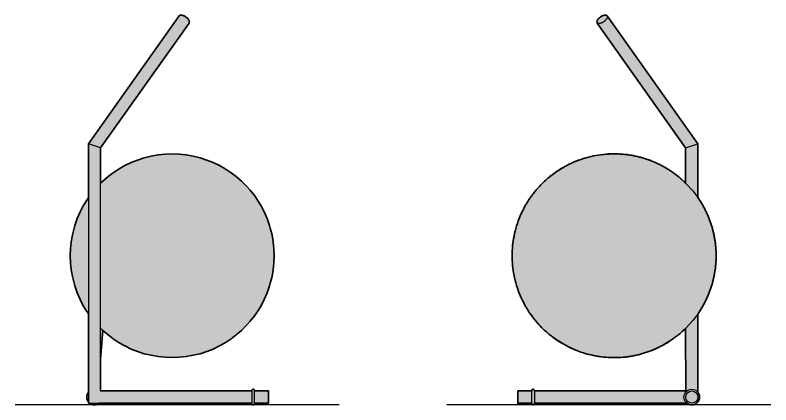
# Model space of a CAD drawing. Header units: millimetres. Extents: x -8 to 733, y 26 to 784.
# Drawn here: x -8 to 733, y 402 to 784 of the extents above; entities that cross this region are included whole.
import ezdxf

# ---------------------------------------------------------------- set-up
doc = ezdxf.new("R2010")
doc.units = ezdxf.units.MM
doc.layers.add('Blocks', color=7, linetype='Continuous')
doc.layers.add('Blocks$Fill', color=7, linetype='Continuous', true_color=0xffffff)
for name, color, linetype, lineweight, true_color in [('Blocks$Inner', 7, 'Continuous', 25, 0x007f00), ('Blocks$Outline', 7, 'Continuous', 35, 0xff3f3f), ('Groud', 7, 'Continuous', 25, 0x243775)]:
    doc.layers.add(name, color=color, linetype=linetype, lineweight=lineweight, true_color=true_color)

# ---------------------------------------------------------------- blocks, each defined once
blk = doc.blocks.new('IC T1 Low Table Lamp Front')
at = {"layer": 'Blocks$Fill'}
blk.add_hatch(color=256, dxfattribs=at).paths.add_polyline_path([(156.81, 382.09), (156.65, 382.2), (156.63, 382.22), (156.6, 382.22), (156.56, 382.25), (156.28, 382.38), (156.02, 382.45), (156, 382.46), (155.99, 382.46), (155.96, 382.47), (155.61, 382.52), (155.23, 382.54), (154.83, 382.52), (154.4, 382.47), (154.36, 382.46), (154.34, 382.46), (154.31, 382.45), (153.95, 382.38), (153.49, 382.25), (153.41, 382.22), (153.38, 382.22), (153.32, 382.2), (153.02, 382.09), (152.55, 381.9), (152.41, 381.84), (152.37, 381.82), (152.31, 381.79), (152.07, 381.68), (151.59, 381.43), (151.41, 381.33), (151.35, 381.3), (151.3, 381.26), (151.12, 381.16), (150.65, 380.85), (150.43, 380.69), (150.37, 380.65), (150.33, 380.62), (150.2, 380.53), (149.77, 380.19), (149.51, 379.96), (149.46, 379.92), (149.43, 379.89), (149.36, 379.83), (148.97, 379.46), (148.68, 379.15), (148.65, 379.12), (148.64, 379.11), (148.61, 379.08), (148.28, 378.69), (147.99, 378.3), (147.73, 377.91), (147.51, 377.52), (147.49, 377.48), (147.48, 377.47), (147.47, 377.44), (147.33, 377.14), (147.19, 376.76), (147.17, 376.7), (147.16, 376.67), (147.16, 376.63), (147.09, 376.41), (147.04, 376.06), (147.04, 375.97), (147.04, 375.94), (147.04, 375.9), (147.04, 375.74), (147.07, 375.44), (147.1, 375.33), (147.11, 375.3), (147.12, 375.27), (147.15, 375.16), (147.28, 374.91), (147.36, 374.8), (147.38, 374.77), (234, 252.31), (233.99, 217.68), (232.14, 219.46), (230.25, 221.18), (228.31, 222.86), (226.34, 224.48), (224.32, 226.05), (222.27, 227.56), (220.19, 229.02), (218.08, 230.42), (215.93, 231.77), (213.76, 233.05), (211.57, 234.28), (209.35, 235.45), (207.11, 236.56), (204.86, 237.6), (202.59, 238.59), (200.31, 239.51), (198.02, 240.38), (195.72, 241.18), (193.41, 241.93), (191.11, 242.61), (188.8, 243.23), (186.49, 243.8), (184.18, 244.3), (181.88, 244.75), (179.59, 245.15), (177.3, 245.48), (175.03, 245.76), (172.77, 245.99), (170.52, 246.17), (168.28, 246.29), (166.07, 246.36), (163.87, 246.39), (161.65, 246.36), (159.41, 246.29), (157.16, 246.16), (154.89, 245.98), (152.6, 245.75), (150.3, 245.46), (147.99, 245.12), (145.67, 244.72), (143.35, 244.26), (141.02, 243.74), (138.69, 243.17), (136.35, 242.53), (134.02, 241.83), (131.7, 241.07), (129.37, 240.25), (127.06, 239.37), (124.76, 238.42), (122.47, 237.42), (120.2, 236.35), (117.94, 235.22), (115.71, 234.03), (113.49, 232.77), (111.31, 231.46), (109.15, 230.09), (107.02, 228.66), (104.93, 227.17), (102.86, 225.62), (100.84, 224.02), (98.86, 222.37), (96.91, 220.66), (95.01, 218.91), (93.16, 217.1), (91.35, 215.25), (89.6, 213.35), (87.89, 211.4), (86.24, 209.42), (84.64, 207.4), (83.09, 205.33), (81.6, 203.24), (80.17, 201.11), (78.8, 198.95), (77.49, 196.77), (76.23, 194.55), (75.04, 192.32), (73.91, 190.06), (72.84, 187.79), (71.84, 185.5), (70.89, 183.2), (70.01, 180.89), (69.19, 178.56), (68.43, 176.24), (67.73, 173.9), (67.09, 171.57), (66.52, 169.24), (66, 166.91), (65.54, 164.59), (65.14, 162.27), (64.8, 159.96), (64.51, 157.66), (64.28, 155.37), (64.1, 153.1), (63.97, 150.85), (63.9, 148.61), (63.87, 146.39), (63.9, 144.17), (63.97, 141.93), (64.1, 139.68), (64.28, 137.4), (64.51, 135.12), (64.8, 132.82), (65.14, 130.51), (65.54, 128.19), (66, 125.87), (66.52, 123.54), (67.09, 121.21), (67.73, 118.87), (68.43, 116.54), (69.19, 114.21), (70.01, 111.89), (70.89, 109.58), (71.84, 107.28), (72.84, 104.99), (73.91, 102.71), (75.04, 100.46), (76.23, 98.22), (77.49, 96.01), (78.8, 93.83), (80.17, 91.67), (81.6, 89.54), (83.09, 87.44), (84.64, 85.38), (86.24, 83.36), (87.89, 81.37), (89.6, 79.43), (91.35, 77.53), (93.16, 75.68), (95.01, 73.87), (96.91, 72.11), (98.86, 70.41), (100.84, 68.75), (102.86, 67.15), (104.93, 65.61), (107.02, 64.12), (109.15, 62.69), (111.31, 61.32), (113.49, 60), (115.71, 58.75), (117.94, 57.56), (120.2, 56.43), (122.47, 55.36), (124.76, 54.35), (127.06, 53.41), (129.37, 52.53), (131.7, 51.71), (134.02, 50.95), (136.35, 50.25), (138.69, 49.61), (141.02, 49.03), (143.35, 48.52), (145.67, 48.06), (147.99, 47.66), (150.3, 47.31), (152.6, 47.03), (154.89, 46.79), (157.16, 46.61), (159.41, 46.49), (161.65, 46.41), (163.87, 46.39), (166.07, 46.41), (168.28, 46.49), (170.52, 46.61), (172.77, 46.79), (175.03, 47.01), (177.3, 47.3), (179.59, 47.63), (181.88, 48.02), (184.19, 48.47), (186.49, 48.98), (188.8, 49.55), (191.11, 50.17), (193.42, 50.85), (195.72, 51.6), (198.02, 52.4), (200.32, 53.27), (202.6, 54.19), (204.87, 55.18), (207.12, 56.23), (209.36, 57.33), (211.57, 58.5), (213.77, 59.73), (215.94, 61.01), (218.08, 62.36), (220.2, 63.76), (222.28, 65.22), (224.33, 66.74), (226.35, 68.31), (228.32, 69.93), (230.26, 71.6), (232.15, 73.33), (234, 75.1), (234.02, 13.66), (234.01, 13.67), (233.98, 13.7), (202.48, 13.7), (85.71, 13.7), (85.68, 13.56), (85.68, 13.55), (85.68, 13.68), (85.68, 14.2), (85.66, 14.43), (85.59, 14.66), (85.48, 14.87), (85.33, 15.05), (85.15, 15.2), (84.94, 15.31), (84.71, 15.38), (84.48, 15.4), (84.25, 15.38), (84.02, 15.31), (83.81, 15.2), (83.63, 15.05), (83.48, 14.87), (83.37, 14.66), (83.3, 14.43), (83.28, 14.2), (83.28, 14.19), (83.28, 13.55), (83.27, 13.57), (83.25, 13.7), (69.48, 13.7), (69.48, 13.67), (69.48, 1.7), (83.25, 1.7), (83.28, 1.83), (83.28, 1.8), (83.28, 1.67), (83.28, 1.2), (83.3, 0.97), (83.37, 0.74), (83.48, 0.53), (83.63, 0.35), (83.81, 0.2), (84.02, 0.09), (84.25, 0.02), (84.48, 0), (84.71, 0.02), (84.94, 0.09), (85.15, 0.2), (85.33, 0.35), (85.48, 0.53), (85.59, 0.74), (85.66, 0.97), (85.68, 1.2), (85.68, 1.2), (85.68, 1.85), (85.69, 1.83), (85.71, 1.7), (202.48, 1.7), (235.16, 1.7), (235.34, 1.56), (235.64, 1.34), (235.96, 1.13), (236.29, 0.94), (236.62, 0.77), (236.97, 0.61), (237.32, 0.47), (237.68, 0.35), (238.04, 0.25), (238.41, 0.16), (238.78, 0.09), (239.16, 0.04), (239.53, 0.01), (239.91, 0), (240.29, 0.01), (240.66, 0.03), (241.04, 0.07), (241.41, 0.13), (241.78, 0.21), (242.15, 0.31), (242.51, 0.43), (242.86, 0.56), (243.21, 0.71), (243.55, 0.88), (243.88, 1.06), (244.2, 1.26), (244.51, 1.47), (244.81, 1.7), (245.1, 1.95), (245.37, 2.21), (245.64, 2.48), (245.89, 2.76), (246.12, 3.06), (246.34, 3.36), (246.55, 3.68), (246.74, 4.01), (246.91, 4.34), (247.07, 4.69), (247.21, 5.04), (247.33, 5.4), (247.43, 5.76), (247.52, 6.13), (247.59, 6.5), (247.64, 6.88), (247.67, 7.25), (247.68, 7.63), (247.67, 8.01), (247.65, 8.38), (247.61, 8.76), (247.55, 9.13), (247.47, 9.5), (247.37, 9.87), (247.25, 10.23), (247.12, 10.58), (246.97, 10.93), (246.8, 11.27), (246.62, 11.6), (246.42, 11.92), (246.21, 12.23), (245.98, 12.53), (245.97, 89.3), (247.11, 90.96), (248.2, 92.65), (249.26, 94.35), (250.29, 96.07), (251.27, 97.8), (252.22, 99.55), (253.14, 101.31), (254.01, 103.09), (254.85, 104.87), (255.64, 106.67), (256.4, 108.47), (257.12, 110.28), (257.81, 112.1), (258.45, 113.92), (259.06, 115.75), (259.63, 117.57), (260.16, 119.41), (260.66, 121.24), (261.11, 123.07), (261.53, 124.9), (261.92, 126.72), (262.27, 128.55), (262.58, 130.36), (262.86, 132.18), (263.1, 133.98), (263.31, 135.78), (263.48, 137.58), (263.62, 139.36), (263.73, 141.13), (263.81, 142.9), (263.86, 144.65), (263.87, 146.39), (263.86, 148.13), (263.81, 149.88), (263.73, 151.65), (263.62, 153.42), (263.48, 155.2), (263.31, 157), (263.1, 158.8), (262.86, 160.6), (262.58, 162.42), (262.27, 164.24), (261.92, 166.06), (261.53, 167.89), (261.11, 169.72), (260.65, 171.55), (260.16, 173.38), (259.63, 175.21), (259.06, 177.04), (258.45, 178.87), (257.8, 180.69), (257.12, 182.51), (256.4, 184.32), (255.64, 186.12), (254.84, 187.91), (254, 189.7), (253.13, 191.47), (252.22, 193.24), (251.27, 194.99), (250.28, 196.72), (249.26, 198.44), (248.2, 200.14), (247.1, 201.83), (245.96, 203.49), (245.96, 256.09), (157.08, 381.82), (157.06, 381.84), (157.01, 381.9)], flags=0)
at = {"layer": 'Blocks$Inner'}
for p, q in [((234, 252.31), (245.96, 256.09)), ((83.28, 1.85), (83.28, 13.55)), ((85.68, 13.55), (85.68, 1.85)), ((234.02, 13.66), (235.11, 13.66))]:
    blk.add_line(p, q, dxfattribs=at)
for points in [[(157.01, 381.9), (157.13, 381.65), (157.17, 381.47), (157.19, 381.44), (157.19, 381.41), (157.2, 381.36), (157.23, 381.05), (157.21, 380.79), (157.21, 380.76), (157.21, 380.72), (157.15, 380.38), (157.05, 380.01), (156.9, 379.63), (156.71, 379.25), (156.69, 379.2), (156.67, 379.17), (156.49, 378.85), (156.22, 378.46), (156.17, 378.39), (156.15, 378.36), (156.11, 378.31), (155.92, 378.06), (155.59, 377.67), (155.49, 377.56), (155.46, 377.53), (155.41, 377.48), (155.22, 377.29), (154.83, 376.91), (154.68, 376.78), (154.63, 376.73), (154.58, 376.69), (154.42, 376.55), (153.99, 376.21), (153.76, 376.05), (153.71, 376.01), (153.66, 375.98), (153.54, 375.89), (153.07, 375.59), (152.78, 375.41), (152.72, 375.38), (152.69, 375.36), (152.6, 375.31), (152.13, 375.06), (151.75, 374.89), (151.71, 374.87), (151.69, 374.86), (151.65, 374.84), (151.18, 374.66), (150.71, 374.5), (150.26, 374.38), (149.82, 374.3), (149.78, 374.29), (149.74, 374.29), (149.4, 374.25), (149.01, 374.24), (148.94, 374.24), (148.91, 374.24), (148.87, 374.24), (148.64, 374.26), (148.3, 374.32), (148.21, 374.35), (148.18, 374.35), (148.14, 374.37), (147.99, 374.42), (147.71, 374.55), (147.62, 374.61), (147.59, 374.63), (147.57, 374.65), (147.48, 374.71), (147.28, 374.91), (147.15, 375.16), (147.12, 375.27), (147.11, 375.3), (147.1, 375.33), (147.07, 375.44), (147.04, 375.74), (147.04, 375.9), (147.04, 375.94), (147.04, 375.97), (147.04, 376.06), (147.09, 376.41), (147.16, 376.63), (147.16, 376.67), (147.17, 376.7), (147.19, 376.76), (147.33, 377.14), (147.47, 377.44), (147.49, 377.48), (147.51, 377.52), (147.73, 377.91), (147.99, 378.3), (148.28, 378.69), (148.61, 379.08), (148.64, 379.11), (148.65, 379.12), (148.68, 379.15), (148.97, 379.46), (149.36, 379.83), (149.43, 379.89), (149.46, 379.92), (149.51, 379.96), (149.77, 380.19), (150.2, 380.53), (150.33, 380.62), (150.37, 380.65), (150.43, 380.69), (150.65, 380.85), (151.12, 381.16), (151.3, 381.26), (151.35, 381.3), (151.41, 381.33), (151.59, 381.43), (152.07, 381.68), (152.31, 381.79), (152.37, 381.82), (152.41, 381.84), (152.55, 381.9), (153.02, 382.09), (153.32, 382.2), (153.38, 382.22), (153.41, 382.22), (153.49, 382.25), (153.95, 382.38), (154.31, 382.45), (154.35, 382.46), (154.4, 382.47), (154.83, 382.52), (155.23, 382.54), (155.61, 382.52), (155.96, 382.47), (155.99, 382.46), (156.02, 382.45), (156.28, 382.38), (156.56, 382.25), (156.6, 382.22), (156.63, 382.22), (156.65, 382.2), (156.81, 382.09), (157.01, 381.9), (157.06, 381.84), (157.08, 381.82), (245.96, 256.09), (245.96, 203.49)], [(233.99, 217.68), (234, 252.31), (147.38, 374.77), (147.36, 374.8), (147.28, 374.91), (147.2, 375.03), (147.18, 375.05)], [(245.97, 89.3), (245.98, 12.53), (246.21, 12.23), (246.42, 11.92), (246.62, 11.6), (246.8, 11.27), (246.97, 10.93), (247.12, 10.58), (247.25, 10.23), (247.37, 9.87), (247.47, 9.5), (247.55, 9.13), (247.61, 8.76), (247.65, 8.38), (247.67, 8.01), (247.68, 7.63), (247.67, 7.25), (247.64, 6.88), (247.59, 6.5), (247.52, 6.13), (247.43, 5.76), (247.33, 5.4), (247.21, 5.04), (247.07, 4.69), (246.91, 4.34), (246.74, 4.01), (246.55, 3.68), (246.34, 3.36), (246.12, 3.06), (245.89, 2.76), (245.64, 2.48), (245.37, 2.21), (245.1, 1.95), (244.81, 1.7), (244.51, 1.47), (244.2, 1.26), (243.88, 1.06), (243.55, 0.88), (243.21, 0.71), (242.86, 0.56), (242.51, 0.43), (242.15, 0.31), (241.78, 0.21), (241.41, 0.13), (241.04, 0.07), (240.66, 0.03), (240.29, 0.01), (239.91, 0), (239.53, 0.01), (239.16, 0.04), (238.78, 0.09), (238.41, 0.16), (238.04, 0.25), (237.68, 0.35), (237.32, 0.47), (236.97, 0.61), (236.62, 0.77), (236.29, 0.94), (235.96, 1.13), (235.64, 1.34), (235.34, 1.56), (235.16, 1.7), (202.48, 1.7), (85.71, 1.7), (85.69, 1.83), (85.68, 1.85), (85.68, 1.8), (85.68, 1.67), (85.68, 1.56), (85.68, 1.46), (85.68, 1.38), (85.68, 1.31), (85.68, 1.26), (85.68, 1.23), (85.68, 1.2), (85.68, 1.2), (85.66, 0.97), (85.59, 0.74), (85.48, 0.53), (85.33, 0.35), (85.15, 0.2), (84.94, 0.09), (84.71, 0.02), (84.48, 0), (84.25, 0.02), (84.02, 0.09), (83.81, 0.2), (83.63, 0.35), (83.48, 0.53), (83.37, 0.74), (83.3, 0.97), (83.28, 1.2), (83.28, 1.2), (83.28, 1.23), (83.28, 1.26), (83.28, 1.31), (83.28, 1.38), (83.28, 1.46), (83.28, 1.56), (83.28, 1.67), (83.28, 1.8), (83.28, 1.85), (83.27, 1.83), (83.25, 1.7), (69.48, 1.7), (69.48, 1.73), (69.48, 1.81), (69.48, 1.96), (69.48, 2.16), (69.48, 2.41), (69.48, 2.55), (69.48, 2.71), (69.48, 2.88), (69.48, 3.06), (69.48, 3.25), (69.48, 3.46), (69.48, 3.67), (69.48, 3.89), (69.48, 4.13), (69.48, 4.37), (69.48, 4.62), (69.48, 4.87), (69.48, 5.4), (69.48, 5.96), (69.48, 6.53), (69.48, 7.11), (69.48, 7.7), (69.48, 8.29), (69.48, 8.87), (69.48, 9.44), (69.48, 10), (69.48, 10.53), (69.48, 10.78), (69.48, 11.03), (69.48, 11.27), (69.48, 11.51), (69.48, 11.73), (69.48, 11.94), (69.48, 12.15), (69.48, 12.34), (69.48, 12.52), (69.48, 12.69), (69.48, 12.85), (69.48, 12.99), (69.48, 13.24), (69.48, 13.44), (69.48, 13.58), (69.48, 13.67), (69.48, 13.7), (83.25, 13.7), (83.27, 13.57), (83.28, 13.55), (83.28, 13.68), (83.28, 13.8), (83.28, 13.9), (83.28, 13.99), (83.28, 14.06), (83.28, 14.12), (83.28, 14.16), (83.28, 14.19), (83.28, 14.2), (83.3, 14.43), (83.37, 14.66), (83.48, 14.87), (83.63, 15.05), (83.81, 15.2), (84.02, 15.31), (84.25, 15.38), (84.48, 15.4), (84.71, 15.38), (84.94, 15.31), (85.15, 15.2), (85.33, 15.05), (85.48, 14.87), (85.59, 14.66), (85.66, 14.43), (85.68, 14.2), (85.68, 14.19), (85.68, 14.16), (85.68, 14.12), (85.68, 14.06), (85.68, 13.99), (85.68, 13.9), (85.68, 13.8), (85.68, 13.68), (85.68, 13.55), (85.68, 13.56), (85.71, 13.7), (202.48, 13.7), (233.98, 13.7), (233.98, 13.69), (233.99, 13.69), (234.01, 13.67), (234.02, 13.66), (234, 75.1)]]:
    blk.add_lwpolyline(points, dxfattribs=at)
for centre, radius in [((163.87, 146.39), 100), ((239.98, 7.7), 7.7), ((239.98, 7.7), 5.96)]:
    blk.add_circle(centre, radius, dxfattribs=at)
at = {"layer": 'Blocks$Outline'}
for points in [[(147.73, 377.91), (147.51, 377.52)], [(147.99, 378.3), (147.73, 377.91)], [(148.28, 378.69), (147.99, 378.3)], [(148.61, 379.08), (148.28, 378.69)], [(148.64, 379.11), (148.61, 379.08)], [(148.65, 379.12), (148.64, 379.11)], [(148.68, 379.15), (148.65, 379.12)], [(148.97, 379.46), (148.68, 379.15)], [(149.36, 379.83), (148.97, 379.46)], [(149.43, 379.89), (149.36, 379.83)], [(149.46, 379.92), (149.43, 379.89)], [(149.51, 379.96), (149.46, 379.92)], [(149.77, 380.19), (149.51, 379.96)], [(150.2, 380.53), (149.77, 380.19)], [(150.33, 380.62), (150.2, 380.53)], [(150.37, 380.65), (150.33, 380.62)], [(150.43, 380.69), (150.37, 380.65)], [(150.65, 380.85), (150.43, 380.69)], [(151.12, 381.16), (150.65, 380.85)], [(151.3, 381.26), (151.12, 381.16)], [(151.35, 381.3), (151.3, 381.26)], [(151.41, 381.33), (151.35, 381.3)], [(151.59, 381.43), (151.41, 381.33)], [(152.07, 381.68), (151.59, 381.43)], [(152.31, 381.79), (152.07, 381.68)], [(152.37, 381.82), (152.31, 381.79)], [(152.41, 381.84), (152.37, 381.82)], [(152.55, 381.9), (152.41, 381.84)], [(153.02, 382.09), (152.55, 381.9)], [(153.32, 382.2), (153.02, 382.09)], [(153.38, 382.22), (153.32, 382.2)], [(153.41, 382.22), (153.38, 382.22)], [(153.49, 382.25), (153.41, 382.22)], [(153.95, 382.38), (153.49, 382.25)], [(154.31, 382.45), (153.95, 382.38)], [(154.34, 382.46), (154.31, 382.45)], [(154.36, 382.46), (154.34, 382.46)], [(154.4, 382.47), (154.36, 382.46)], [(154.83, 382.52), (154.4, 382.47)], [(155.23, 382.54), (154.83, 382.52)], [(155.61, 382.52), (155.23, 382.54)], [(155.96, 382.47), (155.61, 382.52)], [(155.99, 382.46), (155.96, 382.47)], [(156, 382.46), (155.99, 382.46)], [(156.02, 382.45), (156, 382.46)], [(156.28, 382.38), (156.02, 382.45)], [(156.56, 382.25), (156.28, 382.38)], [(156.6, 382.22), (156.56, 382.25)], [(156.63, 382.22), (156.6, 382.22)], [(156.65, 382.2), (156.63, 382.22)], [(156.81, 382.09), (156.65, 382.2)], [(157.01, 381.9), (156.81, 382.09)], [(157.06, 381.84), (157.01, 381.9)], [(157.08, 381.82), (157.06, 381.84)], [(245.96, 256.09), (157.08, 381.82)], [(147.09, 376.41), (147.04, 376.06)], [(147.04, 376.06), (147.04, 375.97)], [(147.04, 375.97), (147.04, 375.94)], [(147.04, 375.94), (147.04, 375.9)], [(147.04, 375.9), (147.04, 375.74)], [(147.04, 375.74), (147.07, 375.44)], [(147.07, 375.44), (147.1, 375.33)], [(147.16, 376.63), (147.09, 376.41)], [(147.1, 375.33), (147.11, 375.3)], [(147.11, 375.3), (147.12, 375.27)], [(147.12, 375.27), (147.15, 375.16)], [(147.15, 375.16), (147.28, 374.91)], [(147.17, 376.7), (147.16, 376.67)], [(147.16, 376.67), (147.16, 376.63)], [(147.19, 376.76), (147.17, 376.7)], [(147.33, 377.14), (147.19, 376.76)], [(147.28, 374.91), (147.36, 374.8)], [(147.47, 377.44), (147.33, 377.14)], [(147.36, 374.8), (147.38, 374.77)], [(147.38, 374.77), (234, 252.31)], [(147.48, 377.47), (147.47, 377.44)], [(147.49, 377.48), (147.48, 377.47)], [(147.51, 377.52), (147.49, 377.48)], [(234, 252.31), (233.99, 217.68)], [(245.96, 203.49), (245.96, 256.09)], [(83.28, 1.83), (83.28, 1.8), (83.28, 1.67), (83.28, 1.56), (83.28, 1.46), (83.28, 1.38), (83.28, 1.31), (83.28, 1.26), (83.28, 1.23), (83.28, 1.2), (83.28, 1.2), (83.3, 0.97), (83.37, 0.74), (83.48, 0.53), (83.63, 0.35), (83.81, 0.2), (84.02, 0.09), (84.25, 0.02), (84.48, 0), (84.71, 0.02), (84.94, 0.09), (85.15, 0.2), (85.33, 0.35), (85.48, 0.53), (85.59, 0.74), (85.66, 0.97), (85.68, 1.2), (85.68, 1.2), (85.68, 1.23), (85.68, 1.26), (85.68, 1.31), (85.68, 1.38), (85.68, 1.46), (85.68, 1.56), (85.68, 1.67), (85.68, 1.8), (85.68, 1.85), (85.69, 1.83), (85.71, 1.7), (202.48, 1.7), (235.16, 1.7), (235.34, 1.56), (235.64, 1.34), (235.96, 1.13), (236.29, 0.94), (236.62, 0.77), (236.97, 0.61), (237.32, 0.47), (237.68, 0.35), (238.04, 0.25), (238.41, 0.16), (238.78, 0.09), (239.16, 0.04), (239.53, 0.01), (239.91, 0), (240.29, 0.01), (240.66, 0.03), (241.04, 0.07), (241.41, 0.13), (241.78, 0.21), (242.15, 0.31), (242.51, 0.43), (242.86, 0.56), (243.21, 0.71), (243.55, 0.88), (243.88, 1.06), (244.2, 1.26), (244.51, 1.47), (244.81, 1.7), (245.1, 1.95), (245.37, 2.21), (245.64, 2.48), (245.89, 2.76), (246.12, 3.06), (246.34, 3.36), (246.55, 3.68), (246.74, 4.01), (246.91, 4.34), (247.07, 4.69), (247.21, 5.04), (247.33, 5.4), (247.43, 5.76), (247.52, 6.13), (247.59, 6.5), (247.64, 6.88), (247.67, 7.25), (247.68, 7.63), (247.67, 8.01), (247.65, 8.38), (247.61, 8.76), (247.55, 9.13), (247.47, 9.5), (247.37, 9.87), (247.25, 10.23), (247.12, 10.58), (246.97, 10.93), (246.8, 11.27), (246.62, 11.6), (246.42, 11.92), (246.21, 12.23), (245.98, 12.53), (245.97, 89.3)], [(234, 75.1), (234.02, 13.66), (234.01, 13.67), (233.99, 13.69), (233.98, 13.69), (233.98, 13.7), (202.48, 13.7), (85.71, 13.7), (85.68, 13.56), (85.68, 13.55), (85.68, 13.68), (85.68, 13.8), (85.68, 13.9), (85.68, 13.99), (85.68, 14.06), (85.68, 14.12), (85.68, 14.16), (85.68, 14.19), (85.68, 14.2), (85.66, 14.43), (85.59, 14.66), (85.48, 14.87), (85.33, 15.05), (85.15, 15.2), (84.94, 15.31), (84.71, 15.38), (84.48, 15.4), (84.25, 15.38), (84.02, 15.31), (83.81, 15.2), (83.63, 15.05), (83.48, 14.87), (83.37, 14.66), (83.3, 14.43), (83.28, 14.2), (83.28, 14.19), (83.28, 14.16), (83.28, 14.12), (83.28, 14.06), (83.28, 13.99), (83.28, 13.9), (83.28, 13.8), (83.28, 13.68), (83.28, 13.55), (83.27, 13.57), (83.25, 13.7), (69.48, 13.7), (69.48, 13.67), (69.48, 13.58), (69.48, 13.44), (69.48, 13.24), (69.48, 12.99), (69.48, 12.85), (69.48, 12.69), (69.48, 12.52), (69.48, 12.34), (69.48, 12.15), (69.48, 11.94), (69.48, 11.73), (69.48, 11.51), (69.48, 11.27), (69.48, 11.03), (69.48, 10.78), (69.48, 10.53), (69.48, 10), (69.48, 9.44), (69.48, 8.87), (69.48, 8.29), (69.48, 7.7), (69.48, 7.11), (69.48, 6.53), (69.48, 5.96), (69.48, 5.4), (69.48, 4.87), (69.48, 4.62), (69.48, 4.37), (69.48, 4.13), (69.48, 3.89), (69.48, 3.67), (69.48, 3.46), (69.48, 3.25), (69.48, 3.06), (69.48, 2.88), (69.48, 2.71), (69.48, 2.55), (69.48, 2.41), (69.48, 2.16), (69.48, 1.96), (69.48, 1.81), (69.48, 1.73), (69.48, 1.7), (83.25, 1.7), (83.28, 1.83)]]:
    blk.add_lwpolyline(points, dxfattribs=at)
blk.add_rational_spline([(233.99, 217.68), (204.81, 246.39), (163.87, 246.39), (63.87, 246.39), (63.87, 146.39), (63.87, 46.39), (163.87, 46.39), (204.81, 46.39), (234, 75.1)], [0.853568055317, 0.855018859476, 1, 0.707106781187, 1, 0.707106781187, 1, 0.854997617517, 0.853567633268], degree=2, knots=[7.932575, 7.932575, 7.932575, 15.707963, 15.707963, 31.415927, 31.415927, 47.12389, 47.12389, 54.900417, 54.900417, 54.900417], dxfattribs=at)
for points, weights in [([(263.87, 146.39), (263.87, 177.75), (245.96, 203.49)], [1, 0.885040637148, 0.860323412102]), ([(245.97, 89.3), (263.87, 115.04), (263.87, 146.39)], [0.860335466848, 0.885068657882, 1])]:
    blk.add_rational_spline(points, weights, degree=2, dxfattribs=at)
blk = doc.blocks.new('IC T1 Low Table Lamp Side')
at = {"layer": 'Blocks$Fill'}
blk.add_hatch(color=256, dxfattribs=at).paths.add_polyline_path([(83.85, 217.47), (83.84, 252.31), (170.46, 374.77), (170.48, 374.8), (170.56, 374.91), (170.69, 375.16), (170.72, 375.27), (170.73, 375.3), (170.74, 375.33), (170.77, 375.44), (170.81, 375.74), (170.8, 375.9), (170.81, 375.94), (170.8, 375.97), (170.8, 376.06), (170.75, 376.41), (170.69, 376.63), (170.68, 376.67), (170.67, 376.7), (170.65, 376.76), (170.51, 377.14), (170.37, 377.44), (170.36, 377.47), (170.35, 377.48), (170.33, 377.52), (170.11, 377.91), (169.85, 378.3), (169.56, 378.69), (169.23, 379.08), (169.2, 379.11), (169.19, 379.12), (169.16, 379.15), (168.87, 379.46), (168.48, 379.83), (168.41, 379.89), (168.38, 379.92), (168.33, 379.96), (168.07, 380.19), (167.64, 380.53), (167.51, 380.62), (167.47, 380.65), (167.42, 380.69), (167.19, 380.85), (166.73, 381.16), (166.55, 381.26), (166.49, 381.3), (166.43, 381.33), (166.25, 381.43), (165.77, 381.68), (165.53, 381.79), (165.47, 381.82), (165.43, 381.84), (165.29, 381.9), (164.82, 382.09), (164.52, 382.2), (164.46, 382.22), (164.43, 382.22), (164.35, 382.25), (163.89, 382.38), (163.53, 382.45), (163.5, 382.46), (163.48, 382.46), (163.44, 382.47), (163.02, 382.52), (162.61, 382.54), (162.23, 382.52), (161.88, 382.47), (161.86, 382.46), (161.84, 382.46), (161.82, 382.45), (161.57, 382.38), (161.28, 382.25), (161.24, 382.22), (161.22, 382.22), (161.19, 382.2), (161.04, 382.09), (160.83, 381.9), (160.78, 381.84), (160.76, 381.82), (71.88, 256.09), (71.88, 203.26), (66.86, 195.43), (63.66, 189.34), (60.91, 182.83), (58.61, 175.97), (57.78, 173.45), (56.12, 166.92), (54.93, 160.18), (54.21, 153.32), (53.97, 146.39), (54.21, 139.46), (54.93, 132.59), (56.12, 125.86), (57.78, 119.33), (58.61, 116.81), (60.91, 109.95), (63.66, 103.44), (66.86, 97.35), (70.46, 91.73), (71.87, 89.54), (71.86, 13.66), (71.86, 12.53), (71.77, 12.41), (71.68, 12.29), (71.59, 12.16), (71.5, 12.03), (71.41, 11.91), (71.33, 11.77), (71.25, 11.64), (71.17, 11.5), (71.09, 11.36), (71.02, 11.22), (70.94, 11.08), (70.87, 10.93), (70.81, 10.79), (70.74, 10.64), (70.68, 10.48), (70.63, 10.33), (70.57, 10.18), (70.52, 10.02), (70.47, 9.86), (70.43, 9.7), (70.38, 9.54), (70.35, 9.37), (70.31, 9.21), (70.28, 9.05), (70.25, 8.88), (70.23, 8.71), (70.21, 8.54), (70.19, 8.38), (70.18, 8.21), (70.17, 8.04), (70.16, 7.87), (70.16, 7.7), (70.16, 7.53), (70.17, 7.36), (70.18, 7.19), (70.19, 7.02), (70.21, 6.85), (70.23, 6.69), (70.25, 6.52), (70.28, 6.35), (70.31, 6.19), (70.35, 6.02), (70.38, 5.86), (70.43, 5.7), (70.47, 5.54), (70.52, 5.38), (70.57, 5.22), (70.63, 5.07), (70.68, 4.91), (70.74, 4.76), (70.81, 4.61), (70.87, 4.47), (70.94, 4.32), (71.02, 4.18), (71.09, 4.03), (71.17, 3.9), (71.25, 3.76), (71.33, 3.63), (71.41, 3.49), (71.5, 3.36), (71.59, 3.24), (71.68, 3.11), (71.77, 2.99), (71.86, 2.87), (71.86, 1.7), (73.04, 1.7), (73.33, 1.47), (73.64, 1.26), (73.96, 1.06), (74.29, 0.88), (74.63, 0.71), (74.98, 0.56), (75.33, 0.43), (75.69, 0.31), (76.06, 0.21), (76.43, 0.13), (76.8, 0.07), (77.18, 0.03), (77.55, 0.01), (77.93, 0), (78.31, 0.01), (78.69, 0.04), (79.06, 0.09), (79.43, 0.16), (79.8, 0.25), (80.16, 0.35), (80.52, 0.47), (80.87, 0.61), (81.22, 0.77), (81.55, 0.94), (81.88, 1.13), (82.2, 1.34), (82.51, 1.56), (82.69, 1.7), (115.36, 1.7), (232.13, 1.7), (232.16, 1.83), (232.16, 1.85), (232.16, 1.8), (232.16, 1.2), (232.19, 0.97), (232.25, 0.74), (232.36, 0.53), (232.51, 0.35), (232.7, 0.2), (232.9, 0.09), (233.13, 0.02), (233.36, 0), (233.6, 0.02), (233.82, 0.09), (234.03, 0.2), (234.21, 0.35), (234.36, 0.53), (234.47, 0.74), (234.54, 0.97), (234.56, 1.2), (234.56, 1.2), (234.56, 1.8), (234.57, 1.83), (234.6, 1.7), (248.36, 1.7), (248.36, 1.73), (248.36, 13.7), (234.6, 13.7), (234.57, 13.57), (234.56, 13.55), (234.56, 13.68), (234.56, 14.2), (234.54, 14.43), (234.47, 14.66), (234.36, 14.87), (234.21, 15.05), (234.03, 15.2), (233.82, 15.31), (233.6, 15.38), (233.36, 15.4), (233.13, 15.38), (232.9, 15.31), (232.7, 15.2), (232.51, 15.05), (232.36, 14.87), (232.25, 14.66), (232.19, 14.43), (232.16, 14.2), (232.16, 14.19), (232.16, 13.55), (232.16, 13.56), (232.13, 13.7), (115.36, 13.7), (83.86, 13.7), (83.86, 13.69), (83.85, 13.69), (83.84, 44.49), (85.99, 73.06), (91.24, 68.61), (96.12, 64.91), (101.91, 61.03), (107.55, 57.98), (113.8, 54.82), (120.04, 52.53), (126.65, 50.2), (133.31, 48.78), (140.14, 47.35), (147.04, 46.87), (153.97, 46.39), (160.9, 46.87), (167.8, 47.35), (174.63, 48.78), (181.3, 50.2), (187.9, 52.53), (194.14, 54.82), (200.39, 57.98), (206.03, 61.03), (211.83, 64.91), (216.7, 68.61), (221.95, 73.06), (226.87, 78.22), (230.55, 82.12), (234.83, 87.6), (237.48, 91.73), (241.08, 97.35), (244.28, 103.44), (247.04, 109.95), (249.33, 116.81), (250.17, 119.33), (251.82, 125.86), (253.01, 132.59), (253.73, 139.46), (253.97, 146.39), (253.73, 153.32), (253.01, 160.18), (251.82, 166.92), (250.17, 173.45), (249.33, 175.97), (247.04, 182.83), (244.28, 189.34), (241.08, 195.43), (237.48, 201.05), (234.83, 205.18), (230.55, 210.66), (226.87, 214.56), (221.95, 219.72), (216.7, 224.17), (211.83, 227.87), (206.03, 231.74), (200.39, 234.8), (194.14, 237.96), (187.9, 240.24), (181.3, 242.58), (174.63, 244), (167.8, 245.43), (160.9, 245.91), (153.97, 246.39), (147.04, 245.91), (140.14, 245.43), (133.31, 244), (126.65, 242.58), (120.04, 240.24), (113.8, 237.96), (107.55, 234.8), (101.91, 231.74), (96.12, 227.87), (91.24, 224.17), (85.99, 219.72)], flags=0)
at = {"layer": 'Blocks$Inner'}
for p, q in [((83.84, 252.31), (71.88, 256.09)), ((232.16, 13.55), (232.16, 1.85)), ((234.56, 1.85), (234.56, 13.55))]:
    blk.add_line(p, q, dxfattribs=at)
for points in [[(73.03, 1.7), (73.33, 1.47), (73.64, 1.26), (73.96, 1.06), (74.29, 0.88), (74.63, 0.71), (74.98, 0.56), (75.33, 0.43), (75.69, 0.31), (76.06, 0.21), (76.43, 0.13), (76.8, 0.07), (77.18, 0.03), (77.55, 0.01), (77.93, 0), (78.31, 0.01), (78.69, 0.04), (79.06, 0.09), (79.43, 0.16), (79.8, 0.25), (80.16, 0.35), (80.52, 0.47), (80.87, 0.61), (81.22, 0.77), (81.55, 0.94), (81.88, 1.13), (82.2, 1.34), (82.51, 1.56), (82.69, 1.7), (115.36, 1.7), (232.13, 1.7), (232.16, 1.83), (232.16, 1.85), (232.16, 1.8), (232.16, 1.67), (232.16, 1.56), (232.16, 1.46), (232.16, 1.38), (232.16, 1.31), (232.16, 1.26), (232.16, 1.23), (232.16, 1.2), (232.19, 0.97), (232.25, 0.74), (232.36, 0.53), (232.51, 0.35), (232.7, 0.2), (232.9, 0.09), (233.13, 0.02), (233.36, 0), (233.6, 0.02), (233.82, 0.09), (234.03, 0.2), (234.21, 0.35), (234.36, 0.53), (234.47, 0.74), (234.54, 0.97), (234.56, 1.2), (234.56, 1.23), (234.56, 1.26), (234.56, 1.31), (234.56, 1.38), (234.56, 1.46), (234.56, 1.56), (234.56, 1.67), (234.56, 1.8), (234.56, 1.85), (234.57, 1.83), (234.6, 1.7), (248.36, 1.7), (248.36, 1.73), (248.36, 1.81), (248.36, 1.96), (248.36, 2.16), (248.36, 2.41), (248.36, 2.55), (248.36, 2.71), (248.36, 2.88), (248.36, 3.06), (248.36, 3.25), (248.36, 3.46), (248.36, 3.67), (248.36, 3.89), (248.36, 4.13), (248.36, 4.37), (248.36, 4.62), (248.36, 4.87), (248.36, 5.4), (248.36, 5.96), (248.36, 6.53), (248.36, 7.11), (248.36, 7.7), (248.36, 8.29), (248.36, 8.87), (248.36, 9.44), (248.36, 10), (248.36, 10.53), (248.36, 10.78), (248.36, 11.03), (248.36, 11.27), (248.36, 11.51), (248.36, 11.73), (248.36, 11.94), (248.36, 12.15), (248.36, 12.34), (248.36, 12.52), (248.36, 12.69), (248.36, 12.85), (248.36, 12.99), (248.36, 13.24), (248.36, 13.44), (248.36, 13.58), (248.36, 13.67), (248.36, 13.7), (234.6, 13.7), (234.56, 13.55), (234.56, 13.68), (234.56, 13.8), (234.56, 13.9), (234.56, 13.99), (234.56, 14.06), (234.56, 14.12), (234.56, 14.16), (234.56, 14.2), (234.54, 14.43), (234.47, 14.66), (234.36, 14.87), (234.21, 15.05), (234.03, 15.2), (233.82, 15.31), (233.6, 15.38), (233.36, 15.4), (233.13, 15.38), (232.9, 15.31), (232.7, 15.2), (232.51, 15.05), (232.36, 14.87), (232.25, 14.66), (232.19, 14.43), (232.16, 14.19), (232.16, 14.16), (232.16, 14.12), (232.16, 14.06), (232.16, 13.99), (232.16, 13.9), (232.16, 13.8), (232.16, 13.68), (232.16, 13.56), (232.13, 13.7), (115.36, 13.7), (83.85, 13.69), (83.82, 13.66), (83.86, 144.96), (83.86, 145.03), (83.86, 145.3), (83.86, 145.59), (83.86, 145.88), (83.86, 147.11), (83.86, 147.34), (83.86, 147.57), (83.86, 147.8), (83.86, 148.02), (83.84, 252.31), (170.46, 374.77), (170.48, 374.8), (170.56, 374.91), (170.69, 375.16), (170.72, 375.27), (170.73, 375.3), (170.74, 375.33), (170.77, 375.44), (170.81, 375.74), (170.8, 375.9), (170.81, 375.94), (170.8, 375.97), (170.8, 376.06), (170.75, 376.41), (170.69, 376.63), (170.68, 376.67), (170.67, 376.7), (170.65, 376.76), (170.51, 377.14), (170.37, 377.44), (170.35, 377.48), (170.33, 377.52), (170.11, 377.91), (169.85, 378.3), (169.56, 378.69), (169.23, 379.08), (169.2, 379.11), (169.19, 379.12), (169.16, 379.15), (168.87, 379.46), (168.48, 379.83), (168.41, 379.89), (168.38, 379.92), (168.33, 379.96), (168.07, 380.19), (167.64, 380.53), (167.51, 380.62), (167.47, 380.65), (167.42, 380.69), (167.19, 380.85), (166.73, 381.16), (166.55, 381.26), (166.49, 381.3), (166.43, 381.33), (166.25, 381.43), (165.77, 381.68), (165.53, 381.79), (165.47, 381.82), (165.43, 381.84), (165.29, 381.9), (164.82, 382.09), (164.52, 382.2), (164.46, 382.22), (164.43, 382.22), (164.35, 382.25), (163.89, 382.38), (163.53, 382.45), (163.48, 382.46), (163.44, 382.47), (163.02, 382.52), (162.61, 382.54), (162.23, 382.52), (161.88, 382.47), (161.84, 382.46), (161.82, 382.45), (161.57, 382.38), (161.28, 382.25), (161.24, 382.22), (161.22, 382.22), (161.19, 382.2), (161.04, 382.09), (160.83, 381.9), (160.78, 381.84), (160.76, 381.82), (71.88, 256.09), (71.86, 13.66), (71.86, 12.53), (71.86, 1.7), (82.69, 1.7)], [(83.84, 75.32), (85.99, 73.06), (91.24, 68.61), (96.12, 64.91), (101.91, 61.03), (107.55, 57.98), (113.8, 54.82), (120.04, 52.53), (126.65, 50.2), (133.31, 48.78), (140.14, 47.35), (147.04, 46.87), (153.97, 46.39), (160.9, 46.87), (167.8, 47.35), (174.63, 48.78), (181.3, 50.2), (187.9, 52.53), (194.14, 54.82), (200.39, 57.98), (206.03, 61.03), (211.83, 64.91), (216.7, 68.61), (221.95, 73.06), (226.87, 78.22), (230.55, 82.12), (234.83, 87.6), (237.48, 91.73), (241.08, 97.35), (244.28, 103.44), (247.04, 109.95), (249.33, 116.81), (250.17, 119.33), (251.82, 125.86), (253.01, 132.59), (253.73, 139.46), (253.97, 146.39), (253.73, 153.32), (253.01, 160.18), (251.82, 166.92), (250.17, 173.45), (249.33, 175.97), (247.04, 182.83), (244.28, 189.34), (241.08, 195.43), (237.48, 201.05), (234.83, 205.18), (230.55, 210.66), (226.87, 214.56), (221.95, 219.72), (216.7, 224.17), (211.83, 227.87), (206.03, 231.74), (200.39, 234.8), (194.14, 237.96), (187.9, 240.24), (181.3, 242.58), (174.63, 244), (167.8, 245.43), (160.9, 245.91), (153.97, 246.39), (147.04, 245.91), (140.14, 245.43), (133.31, 244), (126.65, 242.58), (120.04, 240.24), (113.8, 237.96), (107.55, 234.8), (101.91, 231.74), (96.12, 227.87), (91.24, 224.17), (85.99, 219.72), (83.85, 217.47)], [(71.88, 203.26), (70.46, 201.05), (66.86, 195.43), (63.66, 189.34), (60.91, 182.83), (58.61, 175.97), (57.78, 173.45), (56.12, 166.92), (54.93, 160.18), (54.21, 153.32), (53.97, 146.39), (54.21, 139.46), (54.93, 132.59), (56.12, 125.86), (57.78, 119.33), (58.61, 116.81), (60.91, 109.95), (63.66, 103.44), (66.86, 97.35), (70.46, 91.73), (71.87, 89.54)]]:
    blk.add_lwpolyline(points, dxfattribs=at)
blk.add_arc((77.86, 7.7), 7.7, 141.17699, 218.82301, dxfattribs=at)
at = {"layer": 'Blocks$Outline'}
for points in [[(83.85, 217.47), (83.84, 252.31), (170.46, 374.77), (170.48, 374.8), (170.56, 374.91), (170.69, 375.16), (170.72, 375.27), (170.73, 375.3), (170.74, 375.33), (170.77, 375.44), (170.81, 375.74), (170.8, 375.9), (170.81, 375.94), (170.8, 375.97), (170.8, 376.06), (170.75, 376.41), (170.69, 376.63), (170.68, 376.67), (170.67, 376.7), (170.65, 376.76), (170.51, 377.14), (170.37, 377.44), (170.36, 377.47), (170.35, 377.48), (170.33, 377.52), (170.11, 377.91), (169.85, 378.3), (169.56, 378.69), (169.23, 379.08), (169.2, 379.11), (169.19, 379.12), (169.16, 379.15), (168.87, 379.46), (168.48, 379.83), (168.41, 379.89), (168.38, 379.92), (168.33, 379.96), (168.07, 380.19), (167.64, 380.53), (167.51, 380.62), (167.47, 380.65), (167.42, 380.69), (167.19, 380.85), (166.73, 381.16), (166.55, 381.26), (166.49, 381.3), (166.43, 381.33), (166.25, 381.43), (165.77, 381.68), (165.53, 381.79), (165.47, 381.82), (165.43, 381.84), (165.29, 381.9), (164.82, 382.09), (164.52, 382.2), (164.46, 382.22), (164.43, 382.22), (164.35, 382.25), (163.89, 382.38), (163.53, 382.45), (163.5, 382.46), (163.48, 382.46), (163.44, 382.47), (163.02, 382.52), (162.61, 382.54), (162.23, 382.52), (161.88, 382.47), (161.86, 382.46), (161.84, 382.46), (161.82, 382.45), (161.57, 382.38), (161.28, 382.25), (161.24, 382.22), (161.22, 382.22), (161.19, 382.2), (161.04, 382.09), (160.83, 381.9), (160.78, 381.84), (160.76, 381.82), (71.88, 256.09), (71.88, 203.26)], [(83.84, 44.49), (85.99, 73.06), (91.24, 68.61), (96.12, 64.91), (101.91, 61.03), (107.55, 57.98), (113.8, 54.82), (120.04, 52.53), (126.65, 50.2), (133.31, 48.78), (140.14, 47.35), (147.04, 46.87), (153.97, 46.39), (160.9, 46.87), (167.8, 47.35), (174.63, 48.78), (181.3, 50.2), (187.9, 52.53), (194.14, 54.82), (200.39, 57.98), (206.03, 61.03), (211.83, 64.91), (216.7, 68.61), (221.95, 73.06), (226.87, 78.22), (230.55, 82.12), (234.83, 87.6), (237.48, 91.73), (241.08, 97.35), (244.28, 103.44), (247.04, 109.95), (249.33, 116.81), (250.17, 119.33), (251.82, 125.86), (253.01, 132.59), (253.73, 139.46), (253.97, 146.39), (253.73, 153.32), (253.01, 160.18), (251.82, 166.92), (250.17, 173.45), (249.33, 175.97), (247.04, 182.83), (244.28, 189.34), (241.08, 195.43), (237.48, 201.05), (234.83, 205.18), (230.55, 210.66), (226.87, 214.56), (221.95, 219.72), (216.7, 224.17), (211.83, 227.87), (206.03, 231.74), (200.39, 234.8), (194.14, 237.96), (187.9, 240.24), (181.3, 242.58), (174.63, 244), (167.8, 245.43), (160.9, 245.91), (153.97, 246.39), (147.04, 245.91), (140.14, 245.43), (133.31, 244), (126.65, 242.58), (120.04, 240.24), (113.8, 237.96), (107.55, 234.8), (101.91, 231.74), (96.12, 227.87), (91.24, 224.17), (85.99, 219.72), (83.85, 217.47)], [(71.88, 203.26), (70.46, 201.05), (66.86, 195.43), (63.66, 189.34), (60.91, 182.83), (58.61, 175.97), (57.78, 173.45), (56.12, 166.92), (54.93, 160.18), (54.21, 153.32), (53.97, 146.39)], [(53.97, 146.39), (54.21, 139.46), (54.93, 132.59), (56.12, 125.86), (57.78, 119.33), (58.61, 116.81), (60.91, 109.95), (63.66, 103.44), (66.86, 97.35), (70.46, 91.73), (71.87, 89.54)], [(71.87, 89.54), (71.86, 13.66)], [(234.57, 1.83), (234.6, 1.7), (248.36, 1.7), (248.36, 1.73), (248.36, 1.81), (248.36, 1.96), (248.36, 2.16), (248.36, 2.41), (248.36, 2.55), (248.36, 2.71), (248.36, 2.88), (248.36, 3.06), (248.36, 3.25), (248.36, 3.46), (248.36, 3.67), (248.36, 3.89), (248.36, 4.13), (248.36, 4.37), (248.36, 4.62), (248.36, 4.87), (248.36, 5.4), (248.36, 5.96), (248.36, 6.53), (248.36, 7.11), (248.36, 7.7), (248.36, 8.29), (248.36, 8.87), (248.36, 9.44), (248.36, 10), (248.36, 10.53), (248.36, 10.78), (248.36, 11.03), (248.36, 11.27), (248.36, 11.51), (248.36, 11.73), (248.36, 11.94), (248.36, 12.15), (248.36, 12.34), (248.36, 12.52), (248.36, 12.69), (248.36, 12.85), (248.36, 12.99), (248.36, 13.24), (248.36, 13.44), (248.36, 13.58), (248.36, 13.67), (248.36, 13.7), (234.6, 13.7), (234.57, 13.57), (234.56, 13.55), (234.56, 13.68), (234.56, 13.8), (234.56, 13.9), (234.56, 13.99), (234.56, 14.06), (234.56, 14.12), (234.56, 14.16), (234.56, 14.19), (234.56, 14.2), (234.54, 14.43), (234.47, 14.66), (234.36, 14.87), (234.21, 15.05), (234.03, 15.2), (233.82, 15.31), (233.6, 15.38), (233.36, 15.4), (233.13, 15.38), (232.9, 15.31), (232.7, 15.2), (232.51, 15.05), (232.36, 14.87), (232.25, 14.66), (232.19, 14.43), (232.16, 14.2), (232.16, 14.19), (232.16, 14.16), (232.16, 14.12), (232.16, 14.06), (232.16, 13.99), (232.16, 13.9), (232.16, 13.8), (232.16, 13.68), (232.16, 13.55), (232.16, 13.56), (232.13, 13.7), (115.36, 13.7), (83.86, 13.7), (83.86, 13.69), (83.85, 13.69), (83.84, 44.49)], [(71.86, 13.66), (71.86, 12.53)], [(71.86, 2.87), (71.86, 1.7)], [(71.86, 1.7), (73.04, 1.7)], [(73.04, 1.7), (73.33, 1.47), (73.64, 1.26), (73.96, 1.06), (74.29, 0.88), (74.63, 0.71), (74.98, 0.56), (75.33, 0.43), (75.69, 0.31), (76.06, 0.21), (76.43, 0.13), (76.8, 0.07), (77.18, 0.03), (77.55, 0.01), (77.93, 0), (78.31, 0.01), (78.69, 0.04), (79.06, 0.09), (79.43, 0.16), (79.8, 0.25), (80.16, 0.35), (80.52, 0.47), (80.87, 0.61), (81.22, 0.77), (81.55, 0.94), (81.88, 1.13), (82.2, 1.34), (82.51, 1.56), (82.69, 1.7), (115.36, 1.7), (232.13, 1.7), (232.16, 1.83), (232.16, 1.85), (232.16, 1.8), (232.16, 1.67), (232.16, 1.56), (232.16, 1.46), (232.16, 1.38), (232.16, 1.31), (232.16, 1.26), (232.16, 1.23), (232.16, 1.2), (232.16, 1.2), (232.19, 0.97), (232.25, 0.74), (232.36, 0.53), (232.51, 0.35), (232.7, 0.2), (232.9, 0.09), (233.13, 0.02), (233.36, 0), (233.6, 0.02), (233.82, 0.09), (234.03, 0.2), (234.21, 0.35), (234.36, 0.53), (234.47, 0.74), (234.54, 0.97), (234.56, 1.2), (234.56, 1.2), (234.56, 1.23), (234.56, 1.26), (234.56, 1.31), (234.56, 1.38), (234.56, 1.46), (234.56, 1.56), (234.56, 1.67), (234.56, 1.8), (234.57, 1.83)]]:
    blk.add_lwpolyline(points, dxfattribs=at)
blk.add_rational_spline([(71.86, 12.53), (67.98, 7.7), (71.86, 2.87)], [1, 0.779086283766, 1], degree=2, dxfattribs=at)

msp = doc.modelspace()

# ---------------------------------------------------------------- linework, layer by layer
at = {"layer": 'Groud'}
for points in [[(309.97, 401.94), (-7.58, 401.94)], [(733.24, 401.94), (415.7, 401.94)]]:
    msp.add_lwpolyline(points, dxfattribs=at)

# ---------------------------------------------------------------- block references
at = {"layer": 'Blocks'}
for name, p in [('IC T1 Low Table Lamp Side', (-7.58, 401.94)), ('IC T1 Low Table Lamp Front', (415.7, 401.94))]:
    msp.add_blockref(name, p, dxfattribs=at)

doc.saveas('drawing.dxf')
